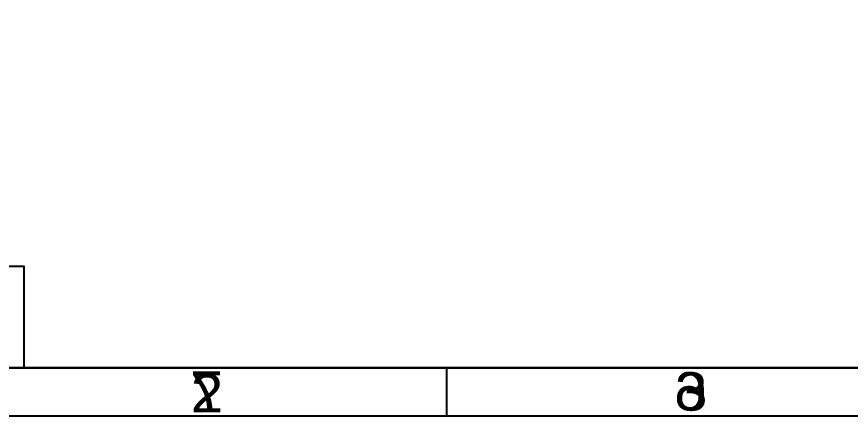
# Model space of a CAD drawing. Extents: x -61 to 349, y -42 to 245.
# Drawn here: x -0.5 to 85.5, y -42.2 to -1 of the extents above; entities that cross this region are included whole.
import ezdxf

# ---------------------------------------------------------------- set-up
doc = ezdxf.new("R2010")
doc.units = 0
doc.layers.add('BOARD_GEOMETRY_DIMENSION', color=2, linetype='CONTINUOUS')
doc.layers.add('BOARD_GEOMETRY_SILKSCREEN_B', color=1, linetype='CONTINUOUS')

msp = doc.modelspace()

# ---------------------------------------------------------------- linework, layer by layer
at = {"layer": 'BOARD_GEOMETRY_DIMENSION'}
msp.add_lwpolyline([(-61.1124, -42.1894), (-61.1124, 244.810534), (348.887542, 244.810534), (348.887542, -42.1894)], close=True, dxfattribs=at)
for points in [[(-56.11241, -37.189156), (343.887552, -37.189156)], [(43.887644, -42.1894), (43.887644, -37.189156)]]:
    msp.add_lwpolyline(points, dxfattribs=at)
at = {"layer": 'BOARD_GEOMETRY_SILKSCREEN_B'}
msp.add_lwpolyline([(-61.1124, -42.1894), (-61.1124, 244.810534), (348.887542, 244.810534), (348.887542, -42.1894)], close=True, dxfattribs=at)
for points in [[(-56.11241, -26.68905), (0.197612, -26.68905), (0.197612, -37.189156)], [(343.887552, -37.189156), (-56.11241, -37.189156)], [(43.887644, -42.1894), (43.887644, -37.189156)]]:
    msp.add_lwpolyline(points, dxfattribs=at)

# ---------------------------------------------------------------- texts
at = {"layer": 'BOARD_GEOMETRY_DIMENSION', "width": 1.147436}
for s, p in [('2', (17.418304, -41.789858)), ('3', (67.404742, -41.60647))]:
    msp.add_text(s, height=3.9624, dxfattribs=at).set_placement(p)
at = {"layer": 'BOARD_GEOMETRY_SILKSCREEN_B', "text_generation_flag": 2, "width": 1.147436}
for s, p in [('7', (20.75815, -41.501568)), ('6', (70.73773, -41.591484))]:
    msp.add_text(s, height=3.9624, dxfattribs=at).set_placement(p)

doc.saveas('drawing.dxf')
